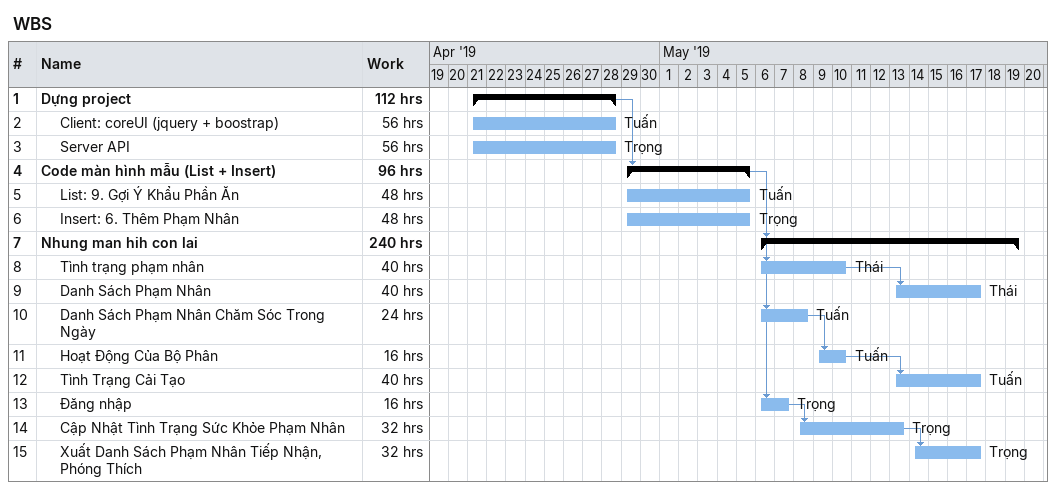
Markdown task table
WBS

| ID | Level | Task | Start | Finish | Predecessors | Resources | Work (h) |
|---|---|---|---|---|---|---|---|
| 1 | 1 | **Dựng project** | 2019-04-21 | 2019-04-28 |  |  | 112 |
| 2 | 2 | Client: coreUI (jquery + boostrap) | 2019-04-21 | 2019-04-28 |  | Tuấn | 56 |
| 3 | 2 | Server API | 2019-04-21 | 2019-04-28 |  | Trọng | 56 |
| 4 | 1 | **Code màn hình mẫu (List + Insert)** | 2019-04-29 | 2019-05-05 | 1 |  | 96 |
| 5 | 2 | List: 9. Gợi Ý Khẩu Phần Ăn | 2019-04-29 | 2019-05-05 |  | Tuấn | 48 |
| 6 | 2 | Insert: 6. Thêm Phạm Nhân | 2019-04-29 | 2019-05-05 |  | Trọng | 48 |
| 7 | 1 | **Nhung man hih con lai** | 2019-05-06 | 2019-05-19 | 4 |  | 240 |
| 8 | 2 | Tình trạng phạm nhân | 2019-05-06 | 2019-05-10 | 4 | Thái | 40 |
| 9 | 2 | Danh Sách Phạm Nhân | 2019-05-13 | 2019-05-17 | 8 | Thái | 40 |
| 10 | 2 | Danh Sách Phạm Nhân Chăm Sóc Trong Ngày | 2019-05-06 | 2019-05-08 | 4 | Tuấn | 24 |
| 11 | 2 | Hoạt Động Của Bộ Phân | 2019-05-09 | 2019-05-10 | 10 | Tuấn | 16 |
| 12 | 2 | Tình Trạng Cải Tạo | 2019-05-13 | 2019-05-17 | 11 | Tuấn | 40 |
| 13 | 2 | Đăng nhập | 2019-05-06 | 2019-05-07 | 4 | Trọng | 16 |
| 14 | 2 | Cập Nhật Tình Trạng Sức Khỏe Phạm Nhân | 2019-05-08 | 2019-05-13 | 13 | Trọng | 32 |
| 15 | 2 | Xuất Danh Sách Phạm Nhân Tiếp Nhận, Phóng Thích | 2019-05-14 | 2019-05-17 | 14 | Trọng | 32 |
